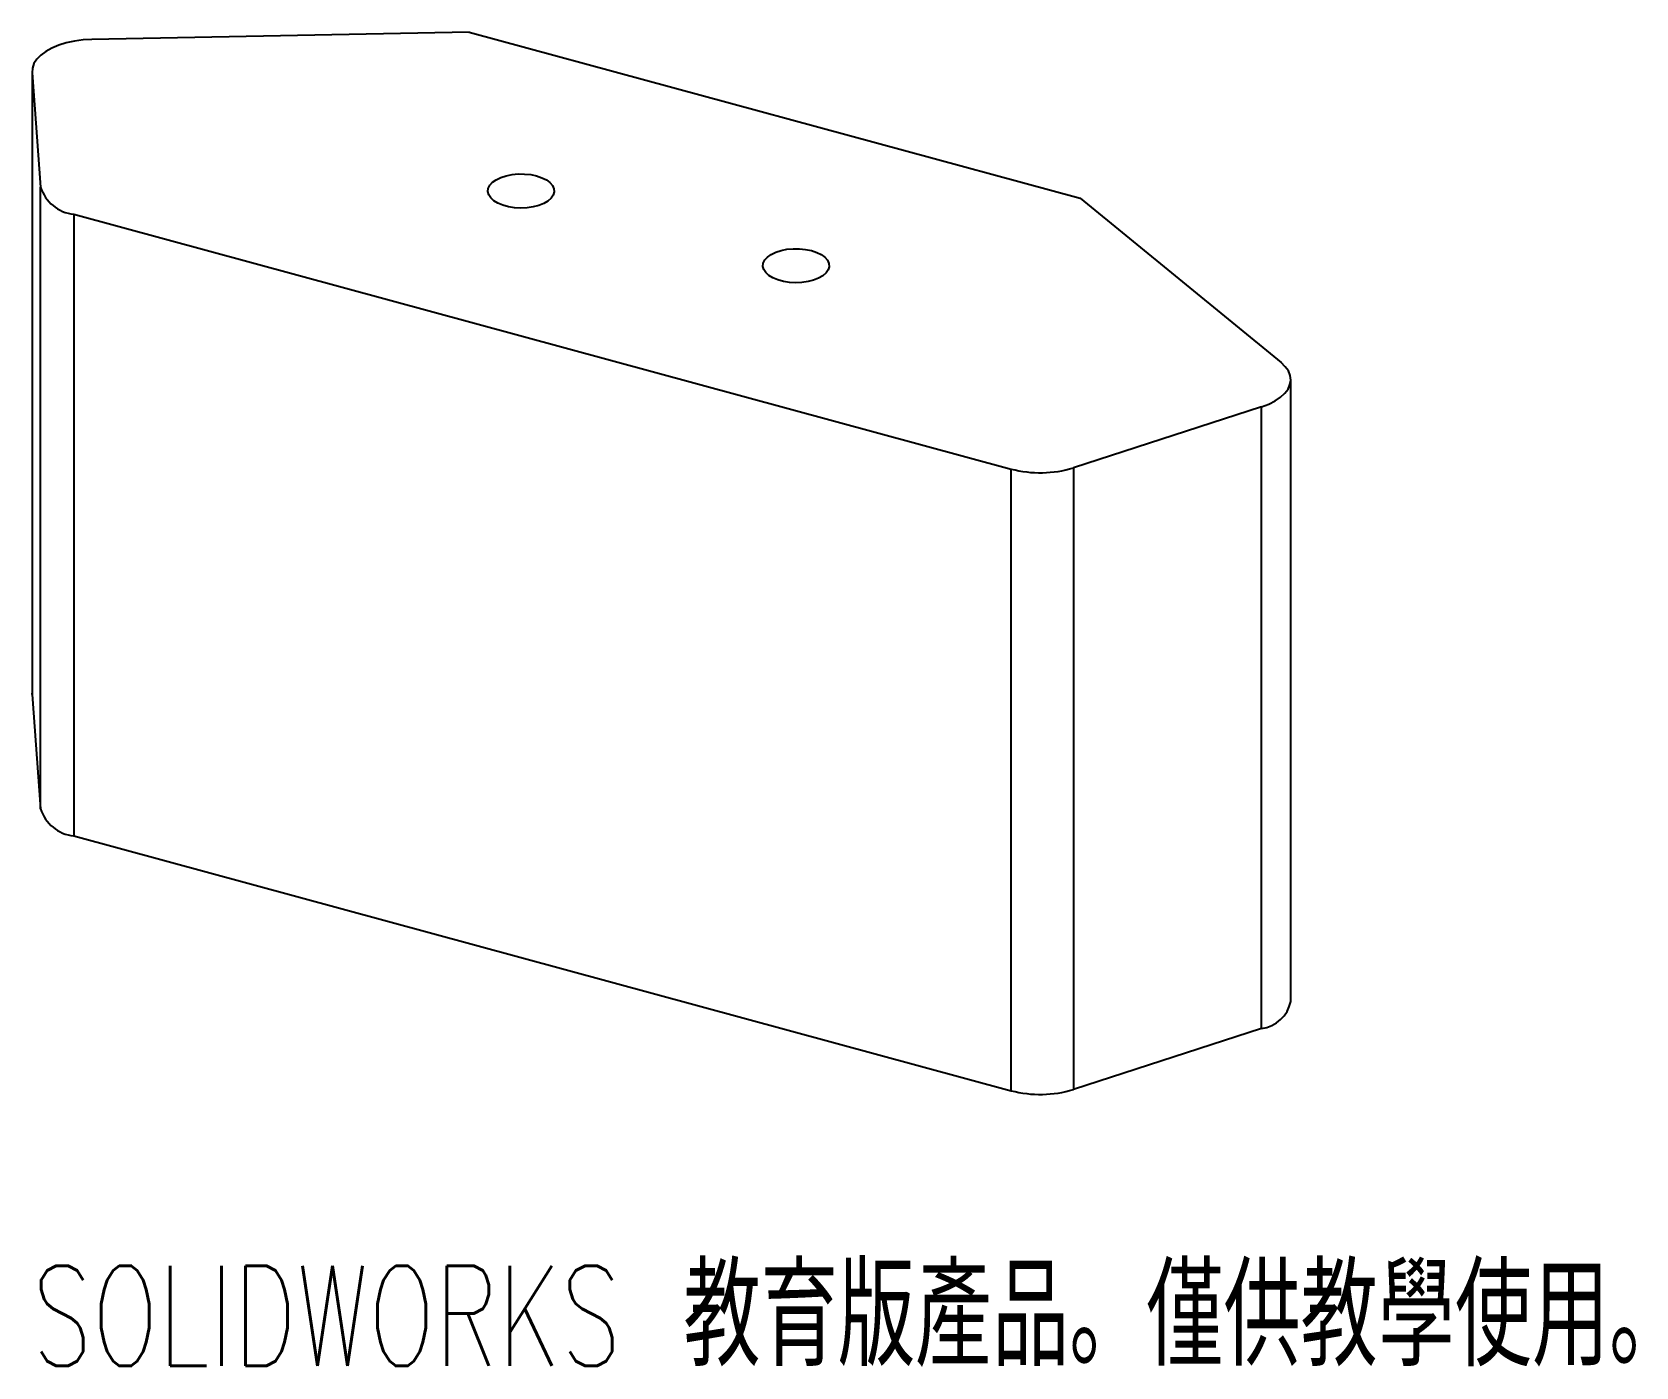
# Paper-space layout '_不等角視圖' of a CAD drawing. Header units: millimetres. Extents: x -4.4 to 73, y -27.3 to 37.1.
import ezdxf

# ---------------------------------------------------------------- set-up
doc = ezdxf.new("R2010")
doc.units = ezdxf.units.MM
doc.styles.add('SLDTEXTSTYLE0', font='TXT', dxfattribs={"width": 0.7, "bigfont": 'bigfont'})

psp = doc.layouts.new('_不等角視圖')

# ---------------------------------------------------------------- linework, layer by layer
at = {"color": 7, "linetype": 'Continuous', "lineweight": 25}
for p, q in [((16.704, 37.108), (-1.5, 36.751)), ((16.704, 37.108), (46.185, 29.096)), ((-4.386, 35.207), (-4.386, 5.206)), ((-4.383, 35.148), (-3.975, 29.625)), ((-4.383, 35.148), (-4.383, 5.147)), ((-3.975, -0.376), (-3.975, 29.625)), ((46.185, 29.096), (55.887, 21.155)), ((-2.377, 28.318), (42.865, 16.022)), ((-2.377, 28.318), (-2.377, -1.683)), ((56.347, -9.669), (56.347, 20.332)), ((54.945, 19.024), (45.863, 16.081)), ((54.945, -10.977), (54.945, 19.024)), ((42.865, -13.979), (42.865, 16.022)), ((45.863, 16.081), (45.863, -13.92)), ((-4.383, 5.147), (-4.386, 5.206)), ((-4.383, 5.147), (-3.975, -0.376)), ((-2.377, -1.683), (42.865, -13.979)), ((54.945, -10.977), (45.863, -13.92))]:
    psp.add_line(p, q, dxfattribs=at)
at = {"color": 7, "linetype": 'Continuous', "lineweight": 25, "flags": 128}
for points in [[(-1.5, 36.751), (-1.925, 36.727), (-2.34, 36.672), (-2.735, 36.587), (-3.102, 36.474), (-3.435, 36.335), (-3.726, 36.174), (-3.969, 35.992), (-4.16, 35.795), (-4.294, 35.586), (-4.369, 35.369), (-4.383, 35.148)], [(19.958, 30.167), (20.212, 30.081), (20.43, 29.972), (20.604, 29.844), (20.728, 29.701), (20.797, 29.548), (20.808, 29.391), (20.762, 29.237), (20.66, 29.089), (20.505, 28.954), (20.304, 28.837), (20.063, 28.741), (19.791, 28.671), (19.499, 28.628), (19.196, 28.615), (18.893, 28.631), (18.602, 28.676), (18.333, 28.75), (18.096, 28.848), (17.899, 28.967), (17.749, 29.103), (17.652, 29.252), (17.612, 29.407), (17.629, 29.564), (17.704, 29.715), (17.833, 29.857), (18.012, 29.984), (18.234, 30.091), (18.491, 30.175), (18.775, 30.231), (19.074, 30.26), (19.378, 30.258), (19.676, 30.227), (19.958, 30.167)], [(33.224, 26.562), (33.478, 26.476), (33.696, 26.367), (33.87, 26.238), (33.994, 26.095), (34.063, 25.943), (34.075, 25.786), (34.028, 25.631), (33.926, 25.484), (33.772, 25.349), (33.57, 25.231), (33.329, 25.136), (33.058, 25.065), (32.765, 25.022), (32.462, 25.009), (32.159, 25.025), (31.868, 25.071), (31.599, 25.144), (31.362, 25.242), (31.165, 25.361), (31.015, 25.498), (30.919, 25.646), (30.878, 25.802), (30.896, 25.958), (30.97, 26.11), (31.099, 26.252), (31.278, 26.379), (31.5, 26.486), (31.758, 26.569), (32.041, 26.626), (32.34, 26.654), (32.644, 26.653), (32.943, 26.621), (33.224, 26.562)], [(54.945, 19.024), (55.29, 19.155), (55.596, 19.309), (55.856, 19.484), (56.064, 19.677), (56.218, 19.882), (56.313, 20.097), (56.347, 20.317), (56.321, 20.537), (56.234, 20.753), (56.088, 20.96), (55.887, 21.155)]]:
    psp.add_lwpolyline(points, dxfattribs=at)
at = {"color": 7, "linetype": 'Continuous', "lineweight": 25}
for centre, radius, start, end in [((-2.18, 30.189), 1.882, 197.43221, 263.96713), ((44.26, 21.324), 5.483, 255.25371, 286.99265), ((-2.18, 0.188), 1.882, 197.43221, 263.96713), ((54.744, -9.355), 1.634, 277.08237, 348.92315), ((44.26, -8.677), 5.483, 255.25371, 286.99265)]:
    psp.add_arc(centre, radius, start, end, dxfattribs=at)

# ---------------------------------------------------------------- texts
at = {"color": 7, "linetype": 'Continuous', "insert": (-4.386, -22.43), "char_height": 4.83362, "attachment_point": 1, "style": 'SLDTEXTSTYLE0'}
psp.add_mtext('SOLIDWORKS 教育版產品。僅供教學使用。', dxfattribs=at)

doc.saveas('drawing.dxf')
